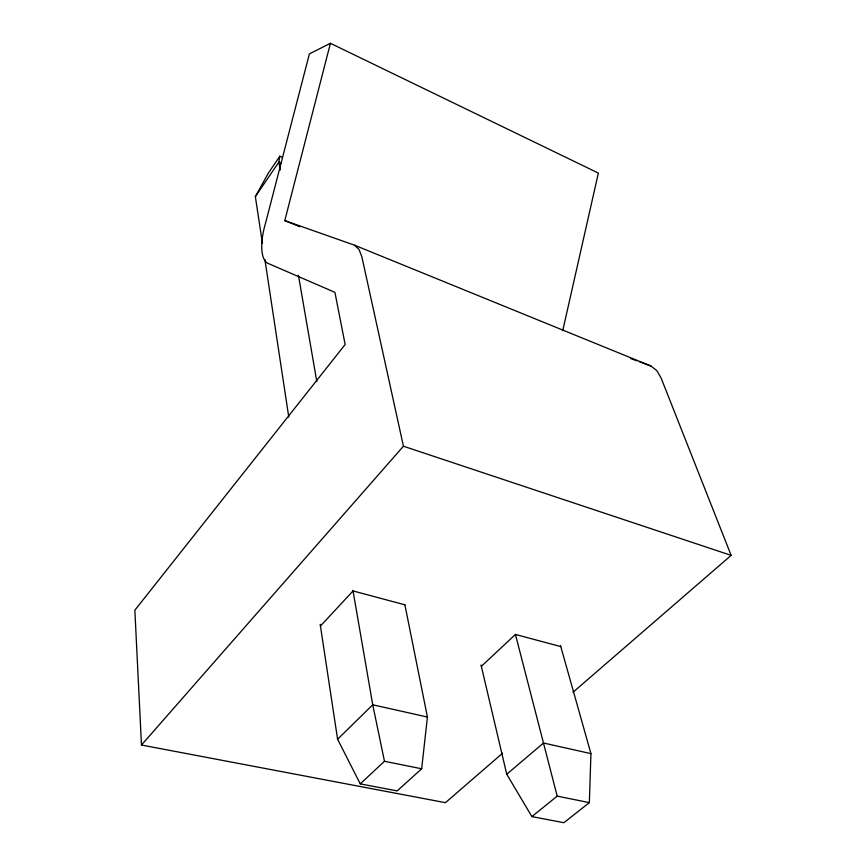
<?xml version="1.0" encoding="UTF-8"?>
<svg xmlns="http://www.w3.org/2000/svg" width="866" height="866" viewBox="0 0 866 866"><rect width="100%" height="100%" fill="white"/><g stroke="black" fill="none" stroke-linecap="round" stroke-linejoin="round"><path stroke-width="1.3" d="M481.02 664.991L506.751 774.247L531.886 816.595L563.885 822.7L589.356 802.62L590.937 753.637L560.508 645.592M320.182 624.31L337.599 739.25L360.245 783.871L397.169 790.907L421.666 768.781L427.425 717.037L404.833 604.5M282.197 157.222L279.837 156.205L278.852 162.115L280.227 170.104M562.748 330.617L598.363 173.081L330.422 43.3L309.389 53.898L265.537 223.168A46.234 17.894 -68.9 0 0 267.367 263.102L334.915 292.34L345.144 344.527L134.858 610.194L141.472 745.031L445.438 802.674L502.583 753.214M299.777 226.686L284.784 220.603L330.422 43.3M262.441 243.378L255.351 196.604L268.244 173.265L279.837 156.205M255.351 196.604L278.852 162.115L281.309 163.176M141.472 745.031L403.437 446.217L361.901 256.964L359.076 249.581L354.649 245.24L284.784 220.603M320.442 626.042L353.036 590.926L404.898 604.825M337.599 739.25L372.737 704.794L352.949 590.406M481.334 666.344L515.443 634.442L560.789 646.599M360.245 783.871L384.482 761.279L421.666 768.781M572.989 692.27L731.142 555.366L661.039 377.836L656.807 370.637L650.94 366.015L354.649 245.24M506.751 774.247L543.512 743.017L590.937 753.637M531.886 816.595L557.195 796.135L589.356 802.62M427.425 717.037L372.737 704.794L384.482 761.279M403.437 446.217L731.142 555.366M630.643 358.524L636.986 360.862M639.519 361.804L650.94 366.015M557.195 796.135L515.443 634.453M298.413 275.182L316.815 381.581M264.877 259.421L288.779 417.141"/></g></svg>
